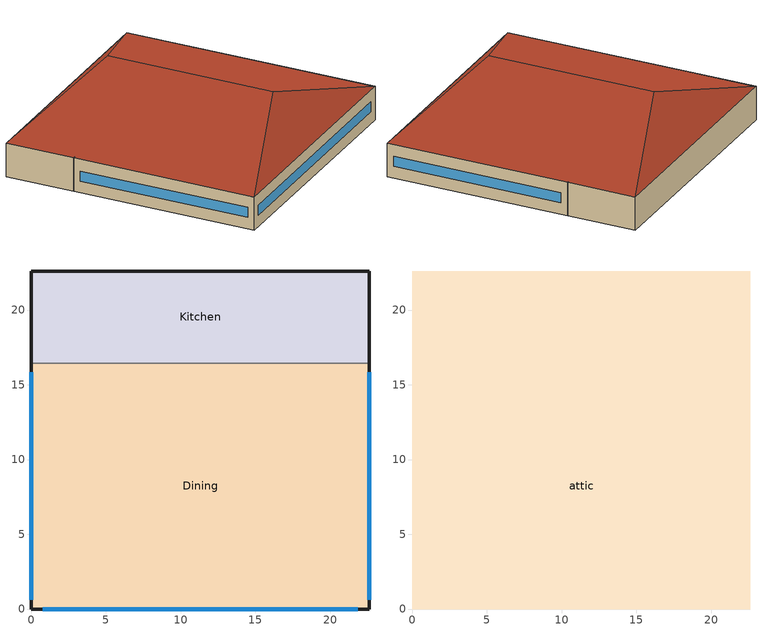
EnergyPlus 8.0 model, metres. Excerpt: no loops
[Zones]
Dining
 floor ground (ext_slab_6in): 22.61,16.44 22.61,0 0,0 0,16.44 z0
 wall outside (nonres_ext_wall): 0,16.44 0,0 22.61,0 22.61,16.44 z0:3.05
 wall to Kitchen (int_wall): 22.61,16.44 0,16.44 z0:3.05
 window (Window_U_0.60_SHGC_0.25): 22.61,0.6 22.61,15.84 / 0.75,0 21.86,0 / 0,15.84 0,0.6 z1.07:1.98
Kitchen
 floor ground (ext_slab_6in): 22.61,22.61 22.61,16.44 0,16.44 0,22.61 z0
 wall outside (nonres_ext_wall): 22.61,16.44 22.61,22.61 0,22.61 0,16.44 z0:3.05
attic
 floor to Dining (nonres_roof_floor): 0,0 0,16.44 22.61,16.44 22.61,0 z3.05
 floor to Kitchen (nonres_roof_floor): 22.61,22.61 22.61,16.44 0,16.44 0,22.61 z3.05
 roof outside (AtticRoofDeck): 0,0,3.05 22.61,0,3.05 11.3,3.77,6.82; 22.61,22.61,3.05 0,22.61,3.05 11.3,18.84,6.82; 0,22.61,3.05 0,0,3.05 11.3,3.77,6.82 11.3,18.84,6.82; 22.61,0,3.05 22.61,22.61,3.05 11.3,18.84,6.82 11.3,3.77,6.82
[Building]
Full Service Restaurant: North Axis {deg}=0; Terrain=City; Loads Convergence Tolerance Value=0.04; Temperature Convergence Tolerance Value {deltaC}=0.2; Solar Distribution=FullInteriorAndExterior; Maximum Number of Warmup Days=25; Minimum Number of Warmup Days=6
[Site:Location]
Site:Location=Phoenix Sky Harbor Intl Ap_AZ_USA Design_Conditions; Latitude {N+ S-}=33.45; Longitude {W- E+}=-111.98; Time Zone Relative to GMT {GMT+/-}=-7; Elevation {m}=337
[SizingPeriod:DesignDay] Day of Month=21; Dry-Bulb Temperature Range Modifier Type=DefaultMultipliers; Humidity Condition Type=Wetbulb; Barometric Pressure {Pa}=97342; Rain {Yes/No}=No; Snow on ground {Yes/No}=No; Daylight Savings Time Indicator=No
Name | Month | Day Type | Maximum Dry-Bulb Temperature {C} | Daily Dry-Bulb Temperature Range {C} | Wetbulb at Maximum Dry-Bulb {C} | Wind Speed {m/s} design conditions vs. traditional 6.71 m/s (15 mph) | Wind Direction {Degrees; N=0, S=180} | Solar Model Indicator | Clearness {0.0 to 1.1} | Wind Speed {m/s} design conditions vs. traditional 3.35 m/s (7mph) | ASHRAE Clear Sky Optical Depth for Beam Irradiance (taub) | ASHRAE Clear Sky Optical Depth for Diffuse Irradiance (taud)
Phoenix Sky Harbor Intl Ap Ann Htg 99.6% Condns DB | 12 | WinterDesignDay | 3.7 | 0 | 3.7 | 1.7 | 100 | ASHRAEClearSky | 0
Phoenix Sky Harbor Intl Ap Ann Clg .4% Condns DB=>MWB | 7 | SummerDesignDay | 43.4 | 12 | 21.1 |  | 260 | ASHRAETau |  | 4.1 | 0.588 | 1.653
[Site:GroundTemperature:BuildingSurface]
20.67, 20.66, 20.81, 20.97, 21.11, 23.49, 23.9, 23.96, 23.93, 21.53, 21.11, 20.79
[Site:WaterMainsTemperature]
Calculation Method=CORRELATION; Annual Average Outdoor Air Temperature {C}=22.53; Maximum Difference In Monthly Average Outdoor Air Temperatures {deltaC}=21.95
[Material]
Name | Roughness | Thickness {m} | Conductivity {W/m-K} | Density {kg/m3} | Specific Heat {J/kg-K} | Thermal Absorptance | Solar Absorptance | Visible Absorptance | Absorptance:Thermal | Absorptance:Solar | Absorptance:Visible
Std Wood 6inch | MediumSmooth | 0.15 | 0.12 | 540 | 1210 | 0.9 | 0.7 | 0.7
F07 25mm stucco | Smooth | 0.0254 | 0.72 | 1856 | 840 | 0.9 | 0.7 | 0.7
F12 Asphalt shingles | VeryRough | 0.0032 | 0.04 | 1120 | 1260 |  |  |  | 0.9 | 0.7
G01 13mm gypsum board | Smooth | 0.0127 | 0.16 | 800 | 1090 |  |  |  | 0.9 | 0.7 | 0.5
G01 16mm gypsum board | MediumSmooth | 0.0159 | 0.16 | 800 | 1090
G02 16mm plywood | Smooth | 0.0159 | 0.12 | 544 | 1210
150mm Normalweight concrete floor | MediumRough | 0.1524 | 2.31 | 2322 | 832
[Material:NoMass]
Nonres_Roof_Insulation: MediumSmooth, 6.23509, 0.9, 0.7, 0.7
Nonres_Exterior_Wall_Insulation: MediumSmooth, 1.71293, 0.9, 0.7, 0.7
[Construction]
InteriorFurnishings: Std Wood 6inch
AtticRoofDeck: F12 Asphalt shingles, G02 16mm plywood
int_wall: G01 13mm gypsum board, G01 13mm gypsum board
ext_slab_6in: 150mm Normalweight concrete floor
nonres_roof_floor: G01 16mm gypsum board, Nonres_Roof_Insulation
nonres_ext_wall: F07 25mm stucco, G01 16mm gypsum board, Nonres_Exterior_Wall_Insulation, G01 16mm gypsum board
Window_U_0.60_SHGC_0.25: Glass_2175_LayerAvg, Gap_1_W_0_0025, Glass_2022F_LayerAvg
[WindowMaterial:Glazing] Optical Data Type=SpectralAverage; IR Transmittance=0; Back Emissivity=0.84; Conductivity=1
Name | Layer name : GREY-SGP-E366 - 8.6.CIG | Thickness | Solar Transmittance | Solar Front Reflectance | Solar Back Reflectance | Visible Transmittance | Visible Front Reflectance | Visible Back reflectance | Front Emissivity | Layer name : LoE262-4.CIG
 | Glass_2175_LayerAvg | 0.0086 | 0.167758 | 0.217606 | 0.437978 | 0.416044 | 0.078729 | 0.10654 | 0.84
 |  | 0.0039 | 0.355897 | 0.394095 | 0.265645 | 0.677694 | 0.042734 | 0.05547 | 0.046 | Glass_2022F_LayerAvg
[WindowMaterial:Gas]
gap name - Air=Gap_1_W_0_0025; type=Air; thickness=0.0025
[Zone] Type=1; Multiplier=1; Floor Area {m2}=autocalculate
Name | Ceiling Height {m} | Volume {m3} | Part of Total Floor Area
Dining | 3.0488 | 1133.39 | Yes
Kitchen | 3.0488 | 425.0187 | Yes
attic | -9999 | 856.2589 | No
[InternalMass] Construction=InteriorFurnishings
Name | Zone | Surface Area {m2}
Dining_InternalMass_1 | Dining | 743.4961
Kitchen_InternalMass_1 | Kitchen | 278.8105
[People] Number of People Schedule=BLDG_OCC_SCH; Fraction Radiant=0.3; Sensible Heat Fraction=AUTOCALCULATE; Activity Level Schedule=ACTIVITY_SCH; Enable ASHRAE 55 Comfort Warnings=No; Mean Radiant Temperature Calculation Type=ZoneAveraged; Work Efficiency Schedule=WORK_EFF_SCH; Clothing Insulation Schedule=CLOTHING_SCH; Air Velocity Schedule=AIR_VELO_SCH; Thermal Comfort Model 1 Type=FANGER
Name | Zone or ZoneList | Number of People Calculation Method | Zone Floor Area per Person {m2/person} | Number of People
Dining People | Dining | Area/Person | 1.327
Kitchen People | Kitchen | People |  | 7.5279
[Lights] Design Level Calculation Method=Watts/Area; Return Air Fraction=0; Fraction Radiant=0.7; Fraction Visible=0.2; Fraction Replaceable=1; Return Air Fraction Calculated from Plenum Temperature=No
Name | Zone or ZoneList | Schedule | Watts per Zone Floor Area {W/m2} | Watts per Zone Floor Area {W/2}
Dining_Lights | Dining | BLDG_LIGHT_DINING_SCH | 9.57988
Kitchen_Lights | Kitchen | BLDG_LIGHT_KITCHEN_SCH |  | 13.0243
[ElectricEquipment] Design Level Calculation Method=EquipmentLevel
Name | Zone or ZoneList | Schedule | Design Level {W} | Fraction Latent | Fraction Radiant | Fraction Lost
Dining_MiscElec_Equip | Dining | BLDG_EQUIP_SCH | 24136.7 | 0.25 | 0.3 | 0
Kitchen_MiscElec_Equip | Kitchen | BLDG_EQUIP_SCH | 56318.9 | 0.25 | 0.3 | 0.2
Kitchen_Reach-in-Freezer | Kitchen | Always_on | 457.5 | 0 | 0.25 | 0
Kitchen_Reach-in-Refrigerator | Kitchen | Always_on | 570 | 0 | 0.25 | 0
[GasEquipment]
Kitchen_MiscGas_Equip: Zone or ZoneList=Kitchen; Schedule=Rest_GAS_EQUIP_SCH; Design Level Calculation Method=EquipmentLevel; Design Level {W}=90512.5; Fraction Latent=0.1; Fraction Radiant=0.2; Fraction Lost=0.7
[Daylighting:Controls]
Dining: Total Daylighting Reference Points=2; X-Coordinate of First Reference Point {m}=2.6548; Y-Coordinate of First Reference Point {m}=2.6548; Z-Coordinate of First Reference Point {m}=0.762; X-Coordinate of Second Reference Point {m}=19.9539; Y-Coordinate of Second Reference Point {m}=2.6548; Z-Coordinate of Second Reference Point {m}=0.762; Fraction of Zone Controlled by First Reference Point=0.25; Fraction of Zone Controlled by Second Reference Point=0.25; Illuminance Setpoint at First Reference Point {lux}=300; Illuminance Setpoint at Second Reference Point {lux}=300; Lighting Control Type=2; Glare Calculation Azimuth Angle of View Direction Clockwise from Zone y-Axis {deg}=180; Maximum Allowable Discomfort Glare Index=22; Minimum Input Power Fraction for Continuous Dimming Control=0.3; Minimum Light Output Fraction for Continuous Dimming Control=0.2; Number of Stepped Control Steps=3; Probability Lighting will be Reset When Needed in Manual Stepped Control=1
[ZoneInfiltration:DesignFlowRate] Temperature Term Coefficient=0; Velocity Squared Term Coefficient=0
Name | Zone or ZoneList | Schedule | Design Flow Rate Calculation Method | Flow per Exterior Surface Area {m3/s-m2} | Constant Term Coefficient | Velocity Term Coefficient | Design Flow Rate {m3/s}
Dining_Infiltration | Dining | INFIL_SCH_PNNL | flow/exteriorarea | 0.00056896 | 0 | 0.224
Dining_Door_Infiltration | Dining | DOOR_INFIL_SCH | Flow/Zone |  | 1 | 0 | 0.614475
Kitchen_Infiltration | Kitchen | INFIL_SCH_PNNL | flow/exteriorarea | 0.00056896 | 0 | 0.224
attic_Infiltration | attic | ALWAYS_ON | Flow/Zone |  | 1 | 0 | 0.2378
[ZoneMixing]
Kitchen Exhaust Fanmixing_0: Zone=Kitchen; Schedule=Hours_of_operation; Design Flow Rate Calculation Method=Flow/Zone; Design Flow Rate {m3/s}a=1.33143; Source Zone=Dining; Delta Temperature {deltaC}=0
[Exterior:Lights] Control Option=AstronomicalClock
Name | Schedule | Design Level {W}
Exterior_Lights_a | Exterior_lighting_schedule_a | 154.01
Exterior_Lights_b | Exterior_lighting_schedule_b | 2302.49
[AvailabilityManager:NightCycle] Applicability Schedule=ALWAYS_ON; Fan Schedule=HVACOperationSchd; Control Type=CycleOnAny; Thermostat Tolerance {deltaC}=1; Cycling Run Time {s}=1800
PSZ-AC_1:1 Availability Manager; PSZ-AC_2:2 Availability Manager
[EnergyManagementSystem:Sensor]
Name | Output:Variable or Output:Meter | Output:Variable or Output:Meter Index Key | Output:Variable or Output:Meter Index Key Name,
OAT_F | Site Outdoor Air Drybulb Temperature
OAwb_F | Site Outdoor Air Wetbulb Temperature | *
PSZ1_1_OASch | Schedule Value |  | MinOA_Sched
PSZ1_1_DAT_Rqd | System Node Setpoint Temperature | PSZ-AC_1:1 Supply Equipment Outlet Node
PSZ2_2_OASch | Schedule Value | MinOA_SDKitch_Sched
PSZ2_2_DAT_Rqd | System Node Setpoint Temperature | PSZ-AC_2:2 Supply Equipment Outlet Node
[EnergyManagementSystem:Actuator] Actuated Component Type=Schedule:Constant; Actuated Component Control Type=Schedule Value
Name | Actuated Component Unique
PSZ1_1_Timestep_Econ_Eff | PSZ1_1_Timestep_Econ_Eff_SCH
PSZ2_2_Timestep_Econ_Eff | PSZ2_2_Timestep_Econ_Eff_SCH
[EnergyManagementSystem:GlobalVariable]
PSZ1_1_FanPwrExponent; PSZ1_1_Stage1Speed; PSZ1_1_Stage2Speed; PSZ1_1_HeatSpeed; PSZ1_1_VenSpeed; PSZ1_1_Number_of_Stages
PSZ2_2_FanPwrExponent; PSZ2_2_Stage1Speed; PSZ2_2_Stage2Speed; PSZ2_2_HeatSpeed; PSZ2_2_VenSpeed; PSZ2_2_Number_of_Stages
[EnergyManagementSystem:Program]
PSZ1_1_Economizer_CTRL_Prog: SET PSZ1_1_Timestep_Econ_Eff = 0.7; SET PSZ1_1_MaxE = 0.7; SET PSZ1_1_DAT_Rqd = (PSZ1_1_DAT_Rqd*1.8) +32; SET OAT_F = (OAT_F*1.8) +32; SET OAwb_F = (OAwb_F*1.8) +32; IF PSZ1_1_OAFlowMass > (PSZ1_1_OADesignMass * PSZ1_1_OASch); SET PSZ1_1_Econo_Active = 1; ELSE; SET PSZ1_1_Econo_Active = 0; ENDIF; SET PSZ1_1_dT_Needed = 75 - PSZ1_1_DAT_Rqd; SET PSZ1_1_Cool_Des_dT = ((98*0.15) + (75*(1-0.15))) - 55; SET PSZ1_1_Cool_Load = PSZ1_1_dT_Needed/ PSZ1_1_Cool_Des_dT; IF PSZ1_1_Cool_Load > 1; SET PSZ1_1_Cool_Load = 1; ELSEIF PSZ1_1_Cool_Load < 0; SET PSZ1_1_Cool_Load = 0; ENDIF; IF PSZ1_1_Econo_Active == 1; SET PSZ1_1_Stage = PSZ1_1_Number_of_Stages; IF PSZ1_1_Stage == 2; IF PSZ1_1_Cool_Load < 0.6; SET PSZ1_1_Timestep_Econ_Eff = PSZ1_1_MaxE; ELSE; SET PSZ1_1_ECO_Eff = 0-2.18919863612305; SET PSZ1_1_ECO_Eff = PSZ1_1_ECO_Eff + (0-0.674461284910428 * PSZ1_1_Cool_Load); SET PSZ1_1_ECO_Eff = PSZ1_1_ECO_Eff + (0.000459106275872404 * (OAT_F^2)); SET PSZ1_1_ECO_Eff = PSZ1_1_ECO_Eff + (0-0.00000484778537945252 * (OAT_F^3)); SET PSZ1_1_ECO_Eff = PSZ1_1_ECO_Eff + (0.182915713033586 * OAwb_F); SET PSZ1_1_ECO_Eff = PSZ1_1_ECO_Eff + (0-0.00382838660261133 * (OAwb_F^2)); SET PSZ1_1_ECO_Eff = PSZ1_1_ECO_Eff + (0.0000255567460240583 * (OAwb_F^3)); SET PSZ1_1_Timestep_Econ_Eff = PSZ1_1_ECO_Eff; ENDIF; ELSE; SET PSZ1_1_ECO_Eff = 2.36337942464462; SET PSZ1_1_ECO_Eff = PSZ1_1_ECO_Eff + (0-0.409939515512619 * PSZ1_1_Cool_Load); SET PSZ1_1_ECO_Eff = PSZ1_1_ECO_Eff + (0-0.0565205596792225 * OAwb_F); SET PSZ1_1_ECO_Eff = PSZ1_1_ECO_Eff + (0-0.0000632612294169389 * (OAT_F^2)); SET PSZ1_1_Timestep_Econ_Eff = PSZ1_1_ECO_Eff + (0.000571724868775081 * (OAwb_F^2)); ENDIF; IF PSZ1_1_Timestep_Econ_Eff > PSZ1_1_MaxE; SET PSZ1_1_Timestep_Econ_Eff = PSZ1_1_MaxE; ELSEIF PSZ1_1_Timestep_Econ_Eff < (PSZ1_1_OADesignMass * PSZ1_1_OASch); SET PSZ1_1_Timestep_Econ_Eff = (PSZ1_1_OADesignMass * PSZ1_1_OASch); ENDIF; ENDIF
PSZ1_1_Set_Fan_Par: IF PSZ1_1_Number_of_Stages == 1; Return; ENDIF; SET PSZ1_1_FanPwrExponent = 2.2; SET PSZ1_1_OAFrac = PSZ1_1_OAFlowMass/PSZ1_1_DesignFlowMass; IF  PSZ1_1_OAFrac < 0.66; SET PSZ1_1_VenSpeed = 0.66; SET PSZ1_1_Stage1Speed = 0.66; ELSE; SET PSZ1_1_VenSpeed = PSZ1_1_OAFrac; SET PSZ1_1_Stage1Speed = PSZ1_1_OAFrac; ENDIF; SET PSZ1_1_Stage2Speed = 1.0; SET PSZ1_1_HeatSpeed = 1.0
PSZ1_1_Fan_Control: IF PSZ1_1_Number_of_Stages == 1; Return; ENDIF; IF PSZ1_1_HeatingRTF > 0; SET PSZ1_1_Heating = PSZ1_1_HeatingRTF; SET PSZ1_1_Ven = 1 - PSZ1_1_HeatingRTF; SET PSZ1_1_Eco = 0; SET PSZ1_1_Stage1 = 0; SET PSZ1_1_Stage2 = 0; ELSE; SET PSZ1_1_Heating = 0; SET PSZ1_1_EcoSpeed = PSZ1_1_VenSpeed; IF PSZ1_1_SpeedRatio == 0; IF PSZ1_1_RTF > 0; SET PSZ1_1_Stage1 = PSZ1_1_RTF; SET PSZ1_1_Stage2 = 0; SET PSZ1_1_Ven = 1-PSZ1_1_RTF; SET PSZ1_1_Eco = 0; IF PSZ1_1_OAFlowMass > (PSZ1_1_OADesignMass * PSZ1_1_OASch); SET PSZ1_1_Stage1Speed = 1.0; ENDIF; ELSE; SET PSZ1_1_Stage1 = 0; SET PSZ1_1_Stage2 = 0; IF PSZ1_1_OAFlowMass > (PSZ1_1_OADesignMass * PSZ1_1_OASch); SET PSZ1_1_Eco = 1.0; SET PSZ1_1_Ven = 0; SET PSZ1_1_Exp_DAT = PSZ1_1_DAT_Rqd - (1-PSZ1_1_VenSpeed) * DINING_Temp; SET PSZ1_1_Exp_DAT = PSZ1_1_Exp_DAT/PSZ1_1_VenSpeed; IF OAT_F > PSZ1_1_Exp_DAT; SET PSZ1_1_EcoSpeed = PSZ1_1_Stage2Speed; ENDIF; ELSE; SET PSZ1_1_Eco = 0; SET PSZ1_1_Ven = 1.0; ENDIF; ENDIF; ELSE; SET PSZ1_1_Stage1 = 1- PSZ1_1_SpeedRatio; SET PSZ1_1_Stage2 = PSZ1_1_SpeedRatio; SET PSZ1_1_Ven = 0; SET PSZ1_1_Eco = 0; IF PSZ1_1_OAFlowMass > (PSZ1_1_OADesignMass * PSZ1_1_OASch); SET PSZ1_1_Stage1Speed = 1.0; ENDIF; ENDIF; ENDIF; SET PSZ1_1_FPR = PSZ1_1_Ven * (PSZ1_1_VenSpeed ^ PSZ1_1_FanPwrExponent); SET PSZ1_1_FPR = PSZ1_1_FPR + PSZ1_1_Eco * (PSZ1_1_EcoSpeed ^ PSZ1_1_FanPwrExponent); SET PSZ1_1_FPR_1 = PSZ1_1_Stage1 * (PSZ1_1_Stage1Speed ^ PSZ1_1_FanPwrExponent); SET PSZ1_1_FPR = PSZ1_1_FPR + PSZ1_1_FPR_1; SET PSZ1_1_FPR_2 = PSZ1_1_Stage2 * (PSZ1_1_Stage2Speed ^ PSZ1_1_FanPwrExponent); SET PSZ1_1_FPR = PSZ1_1_FPR + PSZ1_1_FPR_2; SET PSZ1_1_FPR_3 = PSZ1_1_Heating * (PSZ1_1_HeatSpeed ^ PSZ1_1_FanPwrExponent); SET PSZ1_1_FanPwrRatio = PSZ1_1_FPR +  PSZ1_1_FPR_3; SET PSZ1_1_Fan_Pressure = PSZ1_1_Fan_DesignPressure * PSZ1_1_FanPwrRatio
PSZ1_1_Set_Number_of_Stages: SET PSZ1_1_Number_of_Stages =  2
PSZ2_2_Economizer_CTRL_Prog: SET PSZ2_2_Timestep_Econ_Eff = 0.7; SET PSZ2_2_MaxE = 0.7; SET PSZ2_2_DAT_Rqd = (PSZ2_2_DAT_Rqd*1.8) +32; SET OAT_F = (OAT_F*1.8) +32; SET OAwb_F = (OAwb_F*1.8) +32; IF PSZ2_2_OAFlowMass > (PSZ2_2_OADesignMass * PSZ2_2_OASch); SET PSZ2_2_Econo_Active = 1; ELSE; SET PSZ2_2_Econo_Active = 0; ENDIF; SET PSZ2_2_dT_Needed = 75 - PSZ2_2_DAT_Rqd; SET PSZ2_2_Cool_Des_dT = ((98*0.15) + (75*(1-0.15))) - 55; SET PSZ2_2_Cool_Load = PSZ2_2_dT_Needed/ PSZ2_2_Cool_Des_dT; IF PSZ2_2_Cool_Load > 1; SET PSZ2_2_Cool_Load = 1; ELSEIF PSZ2_2_Cool_Load < 0; SET PSZ2_2_Cool_Load = 0; ENDIF; IF PSZ2_2_Econo_Active == 1; SET PSZ2_2_Stage = PSZ2_2_Number_of_Stages; IF PSZ2_2_Stage == 2; IF PSZ2_2_Cool_Load < 0.6; SET PSZ2_2_Timestep_Econ_Eff = PSZ2_2_MaxE; ELSE; SET PSZ2_2_ECO_Eff = 0-2.18919863612305; SET PSZ2_2_ECO_Eff = PSZ2_2_ECO_Eff + (0-0.674461284910428 * PSZ2_2_Cool_Load); SET PSZ2_2_ECO_Eff = PSZ2_2_ECO_Eff + (0.000459106275872404 * (OAT_F^2)); SET PSZ2_2_ECO_Eff = PSZ2_2_ECO_Eff + (0-0.00000484778537945252 * (OAT_F^3)); SET PSZ2_2_ECO_Eff = PSZ2_2_ECO_Eff + (0.182915713033586 * OAwb_F); SET PSZ2_2_ECO_Eff = PSZ2_2_ECO_Eff + (0-0.00382838660261133 * (OAwb_F^2)); SET PSZ2_2_ECO_Eff = PSZ2_2_ECO_Eff + (0.0000255567460240583 * (OAwb_F^3)); SET PSZ2_2_Timestep_Econ_Eff = PSZ2_2_ECO_Eff; ENDIF; ELSE; SET PSZ2_2_ECO_Eff = 2.36337942464462; SET PSZ2_2_ECO_Eff = PSZ2_2_ECO_Eff + (0-0.409939515512619 * PSZ2_2_Cool_Load); SET PSZ2_2_ECO_Eff = PSZ2_2_ECO_Eff + (0-0.0565205596792225 * OAwb_F); SET PSZ2_2_ECO_Eff = PSZ2_2_ECO_Eff + (0-0.0000632612294169389 * (OAT_F^2)); SET PSZ2_2_Timestep_Econ_Eff = PSZ2_2_ECO_Eff + (0.000571724868775081 * (OAwb_F^2)); ENDIF; IF PSZ2_2_Timestep_Econ_Eff > PSZ2_2_MaxE; SET PSZ2_2_Timestep_Econ_Eff = PSZ2_2_MaxE; ELSEIF PSZ2_2_Timestep_Econ_Eff < (PSZ2_2_OADesignMass * PSZ2_2_OASch); SET PSZ2_2_Timestep_Econ_Eff = (PSZ2_2_OADesignMass * PSZ2_2_OASch); ENDIF; ENDIF
PSZ2_2_Set_Fan_Par: IF PSZ2_2_Number_of_Stages == 1; Return; ENDIF; SET PSZ2_2_FanPwrExponent = 2.2; SET PSZ2_2_OAFrac = PSZ2_2_OAFlowMass/PSZ2_2_DesignFlowMass; IF  PSZ2_2_OAFrac < 0.66; SET PSZ2_2_VenSpeed = 0.66; SET PSZ2_2_Stage1Speed = 0.66; ELSE; SET PSZ2_2_VenSpeed = PSZ2_2_OAFrac; SET PSZ2_2_Stage1Speed = PSZ2_2_OAFrac; ENDIF; SET PSZ2_2_Stage2Speed = 1.0; SET PSZ2_2_HeatSpeed = 1.0
PSZ2_2_Fan_Control: IF PSZ2_2_Number_of_Stages == 1; Return; ENDIF; IF PSZ2_2_HeatingRTF > 0; SET PSZ2_2_Heating = PSZ2_2_HeatingRTF; SET PSZ2_2_Ven = 1 - PSZ2_2_HeatingRTF; SET PSZ2_2_Eco = 0; SET PSZ2_2_Stage1 = 0; SET PSZ2_2_Stage2 = 0; ELSE; SET PSZ2_2_Heating = 0; SET PSZ2_2_EcoSpeed = PSZ2_2_VenSpeed; IF PSZ2_2_SpeedRatio == 0; IF PSZ2_2_RTF > 0; SET PSZ2_2_Stage1 = PSZ2_2_RTF; SET PSZ2_2_Stage2 = 0; SET PSZ2_2_Ven = 1-PSZ2_2_RTF; SET PSZ2_2_Eco = 0; IF PSZ2_2_OAFlowMass > (PSZ2_2_OADesignMass * PSZ2_2_OASch); SET PSZ2_2_Stage1Speed = 1.0; ENDIF; ELSE; SET PSZ2_2_Stage1 = 0; SET PSZ2_2_Stage2 = 0; IF PSZ2_2_OAFlowMass > (PSZ2_2_OADesignMass * PSZ2_2_OASch); SET PSZ2_2_Eco = 1.0; SET PSZ2_2_Ven = 0; SET PSZ2_2_Exp_DAT = PSZ2_2_DAT_Rqd - (1-PSZ2_2_VenSpeed) * KITCHEN_Temp; SET PSZ2_2_Exp_DAT = PSZ2_2_Exp_DAT/PSZ2_2_VenSpeed; IF OAT_F > PSZ2_2_Exp_DAT; SET PSZ2_2_EcoSpeed = PSZ2_2_Stage2Speed; ENDIF; ELSE; SET PSZ2_2_Eco = 0; SET PSZ2_2_Ven = 1.0; ENDIF; ENDIF; ELSE; SET PSZ2_2_Stage1 = 1- PSZ2_2_SpeedRatio; SET PSZ2_2_Stage2 = PSZ2_2_SpeedRatio; SET PSZ2_2_Ven = 0; SET PSZ2_2_Eco = 0; IF PSZ2_2_OAFlowMass > (PSZ2_2_OADesignMass * PSZ2_2_OASch); SET PSZ2_2_Stage1Speed = 1.0; ENDIF; ENDIF; ENDIF; SET PSZ2_2_FPR = PSZ2_2_Ven * (PSZ2_2_VenSpeed ^ PSZ2_2_FanPwrExponent); SET PSZ2_2_FPR = PSZ2_2_FPR + PSZ2_2_Eco * (PSZ2_2_EcoSpeed ^ PSZ2_2_FanPwrExponent); SET PSZ2_2_FPR_1 = PSZ2_2_Stage1 * (PSZ2_2_Stage1Speed ^ PSZ2_2_FanPwrExponent); SET PSZ2_2_FPR = PSZ2_2_FPR + PSZ2_2_FPR_1; SET PSZ2_2_FPR_2 = PSZ2_2_Stage2 * (PSZ2_2_Stage2Speed ^ PSZ2_2_FanPwrExponent); SET PSZ2_2_FPR = PSZ2_2_FPR + PSZ2_2_FPR_2; SET PSZ2_2_FPR_3 = PSZ2_2_Heating * (PSZ2_2_HeatSpeed ^ PSZ2_2_FanPwrExponent); SET PSZ2_2_FanPwrRatio = PSZ2_2_FPR +  PSZ2_2_FPR_3; SET PSZ2_2_Fan_Pressure = PSZ2_2_Fan_DesignPressure * PSZ2_2_FanPwrRatio
PSZ2_2_Set_Number_of_Stages: SET PSZ2_2_Number_of_Stages =  2
[EnergyManagementSystem:ProgramCallingManager]
PSZ1_1_Set_Number_of_Stages_CallingManager: BeginNewEnvironment; PSZ1_1_Set_Number_of_Stages
PSZ1_1_ECO_Manager: InsideHVACSystemIterationLoop; PSZ1_1_Economizer_CTRL_Prog
PSZ1_1_Fan_Parameter_manager: BeginNewEnvironment; PSZ1_1_Set_Fan_Par
PSZ1_1_Fan_Main_Manager: BeginTimestepBeforePredictor; PSZ1_1_Fan_Control
PSZ2_2_Set_Number_of_Stages_CallingManager: BeginNewEnvironment; PSZ2_2_Set_Number_of_Stages
PSZ2_2_ECO_Manager: InsideHVACSystemIterationLoop; PSZ2_2_Economizer_CTRL_Prog
PSZ2_2_Fan_Parameter_manager: BeginNewEnvironment; PSZ2_2_Set_Fan_Par
PSZ2_2_Fan_Main_Manager: BeginTimestepBeforePredictor; PSZ2_2_Fan_Control
[Schedule:Compact]
BLDG_LIGHT_DINING_SCH: Through: 12/31, For: Weekday, Until: 1:00, 0.140784, Until: 5:00, 0.15, Until: 6:00, 0.187713, Until: 8:00, 0.375425, Until: 10:00, 0.563138, Until: 22:00, 0.844706, Until: 23:00, 0.469281, Until: 24:00, 0.281569, For: Saturday, Until: 1:00, 0.187713, Until: 6:00, 0.15, Until: 8:00, 0.281569, Until: 10:00, 0.563138, Until: 17:00, 0.75085, Until: 22:00, 0.844706, Until: 23:00, 0.469281, Until: 24:00, 0.281569, For: SummerDesignDay, Until: 24:00, 1, For: WinterDesignDay, Until: 24:00, 0, For: Sunday Holidays AllOtherDays, Until: 1:00, 0.187713, Until: 6:00, 0.15, Until: 8:00, 0.281569, Until: 10:00, 0.469281, Until: 16:00, 0.656994, Until: 22:00, 0.563138, Until: 23:00, 0.469281, Until: 24:00, 0.281569
BLDG_LIGHT_KITCHEN_SCH: Through: 12/31, For: Weekday, Until: 1:00, 0.123345, Until: 5:00, 0.15, Until: 6:00, 0.16446, Until: 8:00, 0.32892, Until: 10:00, 0.49338, Until: 22:00, 0.74007, Until: 23:00, 0.41115, Until: 24:00, 0.24669, For: Saturday, Until: 1:00, 0.16446, Until: 6:00, 0.15, Until: 8:00, 0.24669, Until: 10:00, 0.49338, Until: 17:00, 0.65784, Until: 22:00, 0.74007, Until: 23:00, 0.41115, Until: 24:00, 0.24669, For: SummerDesignDay, Until: 24:00, 1, For: WinterDesignDay, Until: 24:00, 0, For: Sunday Holidays AllOtherDays, Until: 1:00, 0.16446, Until: 6:00, 0.15, Until: 8:00, 0.24669, Until: 10:00, 0.41115, Until: 16:00, 0.57561, Until: 22:00, 0.49338, Until: 23:00, 0.41115, Until: 24:00, 0.24669
BLDG_EQUIP_SCH: Through: 12/31, For: Weekdays Saturday, Until: 01:00, 0.0298304, Until: 02:00, 0.0198869, Until: 03:00, 0.0298304, Until: 04:00, 0.0198869, Until: 05:00, 0.0497173, Until: 06:00, 0.119867, Until: 07:00, 0.129856, Until: 08:00, 0.149834, Until: 09:00, 0.179801, Until: 10:00, 0.209767, Until: 11:00, 0.259712, Until: 12:00, 0.289679, Until: 13:00, 0.269701, Until: 14:00, 0.249723, Until: 15:00, 0.229745, Until: 16:00, 0.229745, Until: 17:00, 0.259712, Until: 18:00, 0.259712, Until: 19:00, 0.239734, Until: 20:00, 0.219756, Until: 21:00, 0.199778, Until: 22:00, 0.179801, Until: 23:00, 0.0899003, Until: 24:00, 0.0298304, For: SummerDesignDay, Until: 24:00, 0.29, For: WinterDesignDay, Until: 24:00, 0, For: Sunday Holidays AllOtherDays, Until: 01:00, 0.0298304, Until: 02:00, 0.0198869, Until: 03:00, 0.0298304, Until: 04:00, 0.0198869, Until: 05:00, 0.0497173, Until: 06:00, 0.119322, Until: 07:00, 0.129856, Until: 08:00, 0.149834, Until: 09:00, 0.179801, Until: 10:00, 0.209767, Until: 11:00, 0.259712, Until: 12:00, 0.289679, Until: 13:00, 0.269701, Until: 14:00, 0.249723, Until: 15:00, 0.229745, Until: 16:00, 0.229745, Until: 17:00, 0.259712, Until: 18:00, 0.259712, Until: 19:00, 0.239734, Until: 20:00, 0.219756, Until: 21:00, 0.199778, Until: 22:00, 0.179801, Until: 23:00, 0.0899003, Until: 24:00, 0.0299668
Rest_GAS_EQUIP_SCH: Through: 12/31, For: Weekdays Saturday, Until: 01:00, 0.03, Until: 02:00, 0.02, Until: 03:00, 0.03, Until: 04:00, 0.02, Until: 05:00, 0.05, Until: 06:00, 0.12, Until: 07:00, 0.13, Until: 08:00, 0.15, Until: 09:00, 0.18, Until: 10:00, 0.21, Until: 11:00, 0.26, Until: 12:00, 0.29, Until: 13:00, 0.27, Until: 14:00, 0.25, Until: 15:00, 0.23, Until: 16:00, 0.23, Until: 17:00, 0.26, Until: 18:00, 0.26, Until: 19:00, 0.24, Until: 20:00, 0.22, Until: 21:00, 0.2, Until: 22:00, 0.18, Until: 23:00, 0.09, Until: 24:00, 0.03, For: SummerDesignDay, Until: 24:00, 0.29, For: WinterDesignDay, Until: 24:00, 0, For: Sunday Holidays AllOtherDays, Until: 01:00, 0.03, Until: 02:00, 0.02, Until: 03:00, 0.03, Until: 04:00, 0.02, Until: 05:00, 0.05, Until: 06:00, 0.12, Until: 07:00, 0.13, Until: 08:00, 0.15, Until: 09:00, 0.18, Until: 10:00, 0.21, Until: 11:00, 0.26, Until: 12:00, 0.29, Until: 13:00, 0.27, Until: 14:00, 0.25, Until: 15:00, 0.23, Until: 16:00, 0.23, Until: 17:00, 0.26, Until: 18:00, 0.26, Until: 19:00, 0.24, Until: 20:00, 0.22, Until: 21:00, 0.2, Until: 22:00, 0.18, Until: 23:00, 0.09, Until: 24:00, 0.03
BLDG_OCC_SCH: Through: 12/31, For: Weekdays, Until: 01:00, 0.05, Until: 05:00, 0, Until: 06:00, 0.05, Until: 07:00, 0.1, Until: 10:00, 0.4, Until: 11:00, 0.2, Until: 12:00, 0.5, Until: 13:00, 0.8, Until: 14:00, 0.7, Until: 15:00, 0.4, Until: 16:00, 0.2, Until: 17:00, 0.25, Until: 18:00, 0.5, Until: 21:00, 0.8, Until: 22:00, 0.5, Until: 23:00, 0.35, Until: 24:00, 0.2, For: SummerDesignDay, Until: 24:00, 1, For: WinterDesignDay, Until: 24:00, 0, For: Saturday, Until: 01:00, 0.05, Until: 06:00, 0, Until: 07:00, 0.05, Until: 09:00, 0.5, Until: 10:00, 0.4, Until: 11:00, 0.2, Until: 12:00, 0.45, Until: 14:00, 0.5, Until: 15:00, 0.35, Until: 18:00, 0.3, Until: 19:00, 0.7, Until: 20:00, 0.9, Until: 21:00, 0.7, Until: 22:00, 0.65, Until: 23:00, 0.55, Until: 24:00, 0.35, For: Sunday Holidays AllOtherDays, Until: 01:00, 0.05, Until: 06:00, 0, Until: 07:00, 0.05, Until: 09:00, 0.5, Until: 11:00, 0.2, Until: 12:00, 0.3, Until: 14:00, 0.5, Until: 15:00, 0.3, Until: 16:00, 0.2, Until: 17:00, 0.25, Until: 18:00, 0.35, Until: 19:00, 0.55, Until: 20:00, 0.65, Until: 21:00, 0.7, Until: 22:00, 0.35, Until: 24:00, 0.2
INFIL_SCH_PNNL: Through: 12/31, For: Weekdays SummerDesignDay, Until: 05:00, 1, Until: 24:00, 0.25, For: Saturday WinterDesignDay, Until: 05:00, 1, Until: 24:00, 0.25, For: Sunday Holidays AllOtherDays, Until: 05:00, 1, Until: 24:00, 0.25
DOOR_INFIL_SCH: Through: 12/31, For: Weekdays, Until: 06:00, 0, Until: 07:00, 0.144, Until: 10:00, 0.462, Until: 11:00, 0.258, Until: 12:00, 0.558, Until: 13:00, 0.829, Until: 14:00, 0.74, Until: 15:00, 0.462, Until: 16:00, 0.258, Until: 17:00, 0.363, Until: 18:00, 0.558, Until: 21:00, 0.829, Until: 22:00, 0.558, Until: 23:00, 0.363, Until: 24:00, 0.258, For: SummerDesignDay, Until: 24:00, 1, For: WinterDesignDay, Until: 24:00, 0, For: Saturday, Until: 06:00, 0, Until: 07:00, 0.144, Until: 09:00, 0.558, Until: 10:00, 0.462, Until: 11:00, 0.258, Until: 12:00, 0.462, Until: 14:00, 0.558, Until: 15:00, 0.462, Until: 18:00, 0.363, Until: 19:00, 0.74, Until: 20:00, 0.915, Until: 21:00, 0.74, Until: 22:00, 0.65, Until: 23:00, 0.558, Until: 24:00, 0.363, For: Sunday Holidays AllOtherDays, Until: 06:00, 0, Until: 07:00, 0.144, Until: 09:00, 0.558, Until: 11:00, 0.258, Until: 12:00, 0.363, Until: 14:00, 0.558, Until: 15:00, 0.363, Until: 16:00, 0.258, Until: 17:00, 0.363, Until: 18:00, 0.462, Until: 19:00, 0.558, Until: 20:00, 0.65, Until: 21:00, 0.74, Until: 22:00, 0.462, Until: 24:00, 0.258
Hours_of_operation; HVACOperationSchd: Through: 12/31, For: Weekday SummerDesignDay, Until: 01:00, 1, Until: 05:00, 0, Until: 24:00, 1, For: Saturday WinterDesignDay, Until: 01:00, 1, Until: 05:00, 0, Until: 24:00, 1, For: Sunday Holidays AllOtherDays, Until: 01:00, 1, Until: 05:00, 0, Until: 24:00, 1
ALWAYS_ON; MinOA_Sched: Through: 12/31, For: AllDays, Until: 24:00, 1
MinOA_SDKitch_Sched: Through: 12/31, For: Weekdays SummerDesignDay, Until: 06:00, 0, Until: 24:00, 1, For: Saturday, Until: 06:00, 0, Until: 24:00, 1, For: WinterDesignDay, Until: 24:00, 1, For: Sunday Holidays AllOtherDays, Until:06:00, 0, Until: 24:00, 1
ACTIVITY_SCH: Through: 12/31, For: AllDays, Until: 24:00, 120
WORK_EFF_SCH: Through: 12/31, For: AllDays, Until: 24:00, 0
AIR_VELO_SCH: Through: 12/31, For: AllDays, Until: 24:00, 0.2
CLOTHING_SCH: Through: 04/30, For: AllDays, Until: 24:00, 1, Through: 09/30, For: AllDays, Until: 24:00, 0.5, Through: 12/31, For: AllDays, Until: 24:00, 1
Exterior_lighting_schedule_a: Through:12/31, For:AllDays, Until: 01:00, 1, Until: 06:00, 0, Until: 24:00, 1
Exterior_lighting_schedule_b: Through:12/31, For:AllDays, Until: 01:00, 1, Until: 06:00, 0.7, Until: 24:00, 1
[Schedule:Constant]
PSZ1_1_Timestep_Econ_Eff_SCH; PSZ2_2_Timestep_Econ_Eff_SCH: Fraction, 0.7
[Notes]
The 90.1 Prototype Building Models were developed by Pacific Northwest National Laboratory (PNNL),
under contract with the U.S. Department of Energy (DOE).  These building models were originally derived from
DOEs Commercial Reference Building Models with modifications from ASHRAE 90.1 committee,
Advanced Energy Design Guide series, and other building industry expert input.
The original purpose of developing these prototype building models was to measure energy saving impacts from
newly published editions of ASHRAE Standard 90.1.  The basic building descriptions can be found in the Scorecards
posted at this website.  The detailed descriptions of the prototype model development and addenda modeling
strategies can be found in PNNLs reports, entitled "Achieving 30% Goal: Energy and Cost Saving Analysis
of ASHRAE/IES Standard 90.1-2010" and "Enhancements to ASHRAE Standard 90.1 Prototype Building Models",
both posted at this website.
BEGIN ECONOMIZER MAP
Economizer Name, DX COIL Name
PSZ-AC_1:1_OA_Controller, PSZ-AC_1:1_CoolC DXCoil
PSZ-AC_2:2_OA_Controller, PSZ-AC_2:2_CoolC DXCoil
END ECONOMIZER MAP
BEGIN EMS PROGRAM MAP
EMS PROGRAM, DX COIL Name
PSZ1_1, PSZ-AC_1:1_CoolC DXCoil
PSZ2_2, PSZ-AC_2:2_CoolC DXCoil
END EMS PROGRAM MAP
WeatherFile:  USA_AZ_Phoenix-Sky.Harbor.Intl.AP.722780_TMY3.epw
IDF File:     /phome/comstd/ASHRAE90.1_2013_for_reporting/RestaurantSitDown/90.1_std2013/input.nobackup/PI.Oct2013_RestaurantSitDown_STD2013_Phoenix.dd.idf
Run Case:     PI.Oct2013_RestaurantSitDown_STD2013_Phoenix
GPARM parameters as input:
Case = PI.Oct2013_RestaurantSitDown_STD2013_Phoenix
weatherfile = USA_AZ_Phoenix_TMY2.epw
annual_run = no
slab_gtp = Zone2B_nonres_R0_0ftV_RestaurantSitDown_Phoenix_AddendumBB.gtp
avg_oa_tempt_ip = 72.554
maxdiff_oa_tempt_ip = 39.51
ext_wall_type = SteelFramedWall
nonres_ext_wall_ufactor = 0.476952
roof_type = WoodJoistAtticRoof
nonres_roof_ufactor = 0.153306
roof_solar_absorp = 0.7
nonres_window = Window_U_0.60_SHGC_0.25
nonres_window_east_west = Window_U_0.60_SHGC_0.25
sidelighting_control = yes_AY
economizer = NoEconomizer
skip_economizer_control = No
damper_sch = MinOA_Sched
exterior_lights_watts =
exterior_lights_watts_a = 154.01
exterior_lights_watts_b = 2302.49
Dining_SZ_VAV = No
Kitchen_SZ_VAV = No
avg_oa_tempt = 22.53
maxdiff_oa_tempt = 21.95
LPD_dining = 9.579880271
LPD_kitchen = 13.0243316
door_infil = 0.614474994
door_infil_sched = DOOR_INFIL_SCH
economizer_lockout = NoLockout
KitExh_Reduce_10pct = Yes
BLDG_EQUIP_SCH = BLDG_EQUIP_SCH_ADV
addendum_cd = yes
pv_surface_area = 0
STD189_overhang = no
ext_lgt_sch = Exterior_Lgt_ALWAYS_ON
LTG_SCH_SET = LTG_SET_STD2013
freezer_power = 457.5
refrigerator_power = 570
HTGSETP_SCH = HTGSETP_SCH_NO_OPTIMUM
CLGSETP_SCH = CLGSETP_SCH_NO_OPTIMUM
HTGSETP_KITCHEN_SCH = HTGSETP_KITCHEN_SCH_NO_OPTIMUM
CLGSETP_KITCHEN_SCH = CLGSETP_KITCHEN_SCH_NO_OPTIMUM
swh_et_booster = 1
swh_ua_booster = 1.053159296
pipe_heat_loss = 716
evap_fan_power_case1 = 21.14285714
